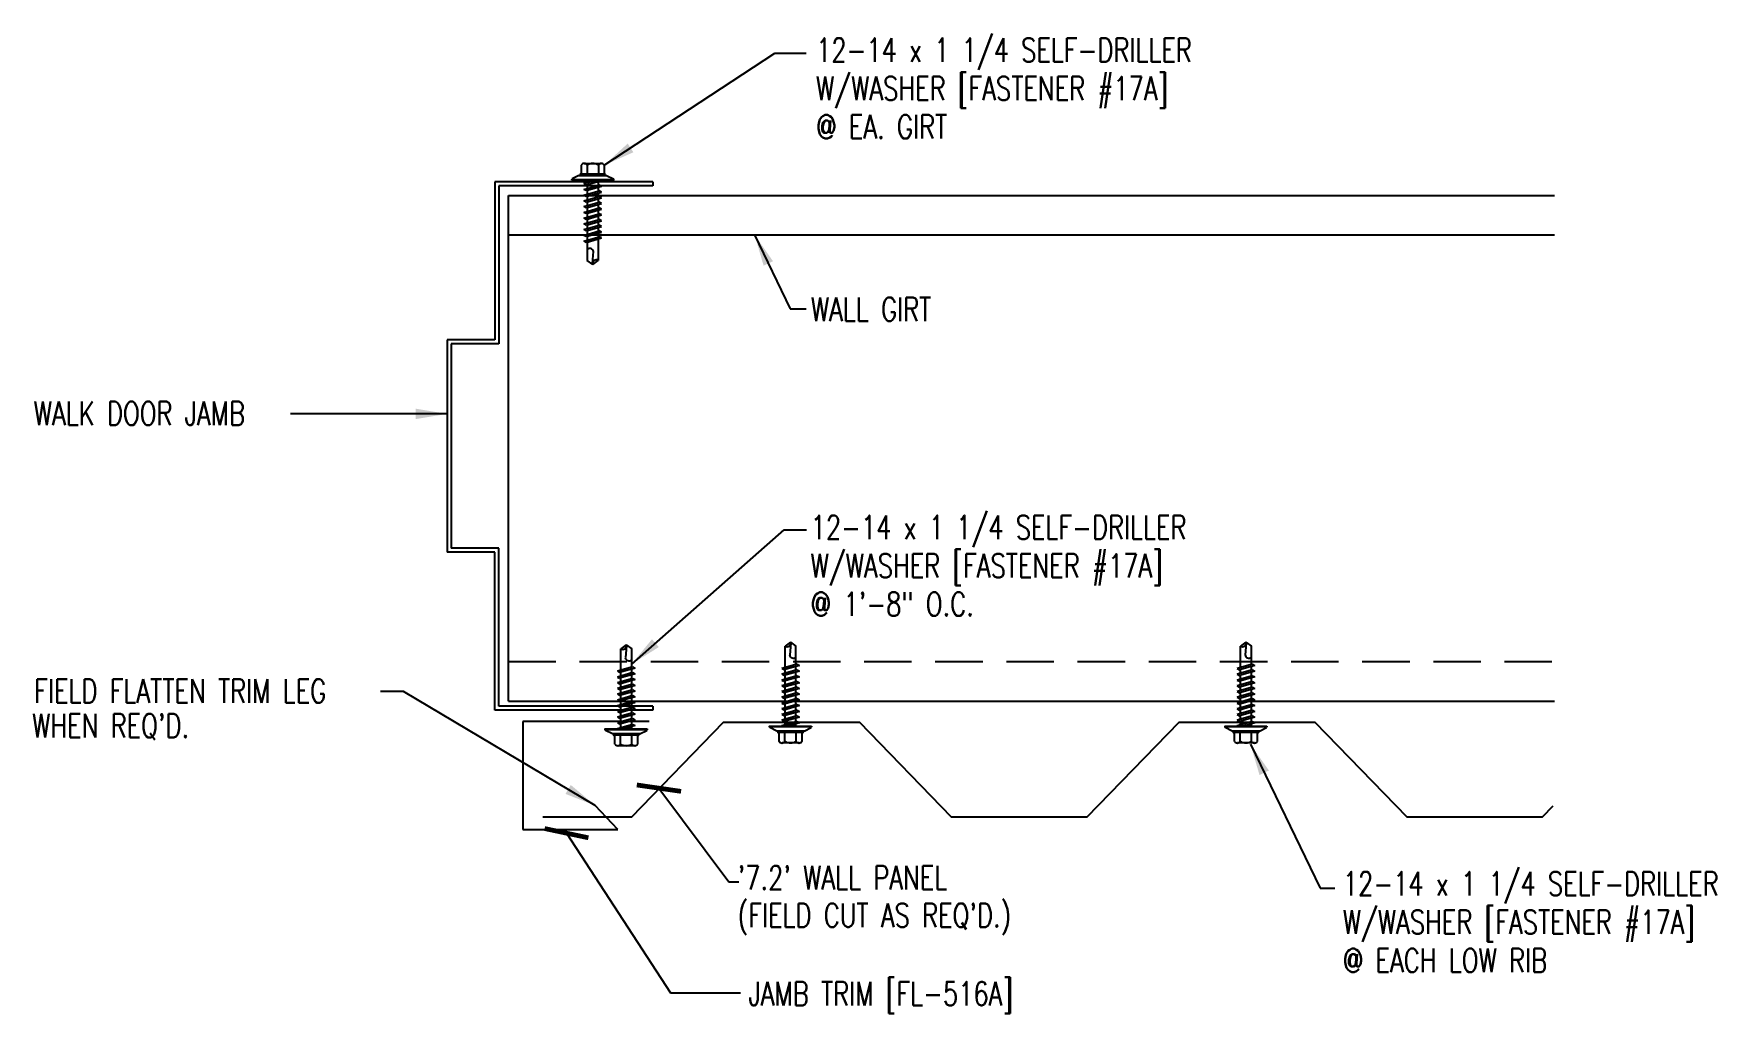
# Model space of a CAD drawing. Extents: x 34.2 to 60.8, y 28.6 to 44.1.
import ezdxf

# ---------------------------------------------------------------- set-up
doc = ezdxf.new("R2010")
doc.units = 0
doc.header["$LTSCALE"] = 4
doc.header["$MEASUREMENT"] = 0
doc.linetypes.add('DASH2', pattern=[0.1875, 0.125, -0.0625])
doc.layers.get('0').update_dxf_attribs({"linetype": 'CONTINUOUS'})
for name, color, linetype in [('DIM', 2, 'CONTINUOUS'), ('FASTENER', 9, 'CONTINUOUS'), ('PANEL-S', 11, 'CONTINUOUS'), ('PURLIN', 10, 'CONTINUOUS'), ('TEXT', 2, 'CONTINUOUS'), ('TRIM', 6, 'CONTINUOUS')]:
    doc.layers.add(name, color=color, linetype=linetype)
doc.styles.add('TEXT', font='SIMPLEX.shx', dxfattribs={"width": 0.75, "height": 0.375})
doc.styles.add('TEXT1', font='ROMANS.shx', dxfattribs={"width": 0.75, "height": 0.375})
doc.dimstyles.new('DETAIL$7', dxfattribs={"dimscale": 4, "dimtxt": 0.375, "dimasz": 0.125, "dimexe": 0.0625, "dimexo": 0.0625, "dimgap": 0.0625, "dimtad": 1, "dimdec": 4, "dimzin": 3, "dimdsep": 46, "dimlunit": 4, "dimtxsty": 'TEXT', "dimblk": 'ARCHTICK', "dimcen": 0.0625, "dimclrd": 7, "dimclre": 7, "dimclrt": 2, "dimadec": 0, "dimazin": 0, "dimtfac": 0.6, "dimtdec": 4, "dimtmove": 0, "dimatfit": 3, "dimfxl": 1, "dimfrac": 2, "dimtolj": 1, "dimtzin": 0, "dimarcsym": 0})
doc.dimstyles.new('PLAN$7', dxfattribs={"dimscale": 4, "dimtxt": 0.09375, "dimasz": 0.125, "dimexe": 0.0625, "dimexo": 0.125, "dimgap": 0.0625, "dimtad": 1, "dimdec": 4, "dimzin": 3, "dimdsep": 46, "dimlunit": 4, "dimtxsty": 'TEXT1', "dimblk": 'ARCHTICK', "dimcen": 0.0625, "dimclrd": 7, "dimclre": 7, "dimclrt": 256, "dimadec": 3, "dimazin": 0, "dimtfac": 0.666667, "dimtdec": 4, "dimtmove": 0, "dimatfit": 2, "dimldrblk": 'ARCHTICK', "dimfxl": 1, "dimtvp": 1, "dimfrac": 2, "dimtolj": 1, "dimtzin": 3, "dimarcsym": 0})

# ---------------------------------------------------------------- blocks, each defined once
blk = doc.blocks.new('_ArchTick')
at = {"color": 0, "const_width": 0.15}
blk.add_lwpolyline([(-0.5, -0.5), (0.5, 0.5)], dxfattribs=at)
blk = doc.blocks.new('sd12')
at = {"layer": 'FASTENER'}
for p, q in [((-0.181, 0.276), (-0.181, 0.137)), ((-0.135, 0.302), (0.135, 0.302)), ((-0.089, 0.276), (-0.089, 0.137)), ((0.089, 0.276), (0.089, 0.137)), ((0.181, 0.276), (0.181, 0.137)), ((-0.217, 0.114), (-0.326, 0.059)), ((-0.326, 0.059), (-0.326, 0.049)), ((-0.326, 0.049), (0.326, 0.049)), ((-0.217, 0.114), (0.217, 0.114)), ((-0.193, 0.137), (0.193, 0.137)), ((-0.193, 0.119), (0.193, 0.119)), ((-0.181, 0.137), (0.181, 0.137)), ((-0.139, -0.016), (0.046, 0.037)), ((-0.104, -0.036), (0.139, 0.033)), ((-0.086, 0.037), (0.086, 0.037)), ((-0.086, 0.037), (-0.086, -0.001)), ((0.086, 0.037), (0.133, 0.037)), ((0.086, 0.018), (0.086, -0.042)), ((0.139, 0.033), (0.133, 0.037)), ((0.217, 0.114), (0.326, 0.059)), ((0.326, 0.059), (0.326, 0.049)), ((-0.104, -0.036), (-0.139, -0.016)), ((-0.139, -0.107), (0.104, -0.038)), ((-0.104, -0.127), (-0.139, -0.107)), ((-0.139, -0.198), (0.104, -0.128)), ((-0.104, -0.218), (-0.139, -0.198)), ((-0.139, -0.289), (0.104, -0.219)), ((-0.104, -0.127), (0.139, -0.058)), ((-0.104, -0.218), (0.139, -0.149)), ((-0.104, -0.309), (0.139, -0.239)), ((-0.086, -0.031), (-0.086, -0.092)), ((-0.086, -0.122), (-0.086, -0.183)), ((-0.086, -0.213), (-0.086, -0.274)), ((0.086, -0.073), (0.086, -0.133)), ((0.086, -0.164), (0.086, -0.224)), ((0.086, -0.255), (0.086, -0.315)), ((0.139, -0.058), (0.104, -0.038)), ((0.139, -0.149), (0.104, -0.128)), ((0.139, -0.239), (0.104, -0.219)), ((-0.104, -0.309), (-0.139, -0.289)), ((-0.139, -0.38), (0.104, -0.31)), ((-0.104, -0.4), (-0.139, -0.38)), ((-0.139, -0.47), (0.104, -0.401)), ((-0.104, -0.491), (-0.139, -0.47)), ((-0.139, -0.561), (0.104, -0.492)), ((-0.104, -0.4), (0.139, -0.33)), ((-0.104, -0.491), (0.139, -0.421)), ((-0.104, -0.581), (0.139, -0.512)), ((-0.086, -0.304), (-0.086, -0.364)), ((-0.086, -0.395), (-0.086, -0.455)), ((-0.086, -0.486), (-0.086, -0.546)), ((0.086, -0.345), (0.086, -0.406)), ((0.086, -0.436), (0.086, -0.497)), ((0.086, -0.527), (0.086, -0.588)), ((0.139, -0.33), (0.104, -0.31)), ((0.139, -0.421), (0.104, -0.401)), ((0.139, -0.512), (0.104, -0.492)), ((-0.104, -0.581), (-0.139, -0.561)), ((-0.139, -0.652), (0.104, -0.583)), ((-0.104, -0.672), (-0.139, -0.652)), ((-0.139, -0.743), (0.104, -0.674)), ((-0.104, -0.763), (-0.139, -0.743)), ((-0.139, -0.834), (0.104, -0.765)), ((-0.104, -0.672), (0.139, -0.603)), ((-0.104, -0.763), (0.139, -0.694)), ((-0.104, -0.854), (0.139, -0.785)), ((-0.086, -0.577), (-0.086, -0.637)), ((-0.086, -0.667), (-0.086, -0.728)), ((-0.086, -0.758), (-0.086, -0.819)), ((0.086, -0.618), (0.086, -0.679)), ((0.086, -0.709), (0.086, -0.77)), ((0.139, -0.603), (0.104, -0.583)), ((0.139, -0.694), (0.104, -0.674)), ((0.139, -0.785), (0.104, -0.765)), ((-0.104, -0.854), (-0.139, -0.834)), ((-0.139, -0.925), (0.104, -0.856)), ((-0.104, -0.945), (-0.139, -0.925)), ((-0.104, -0.945), (0.139, -0.876)), ((-0.086, -0.849), (-0.086, -0.91)), ((-0.086, -0.94), (-0.086, -1.232)), ((0.086, -0.8), (0.086, -0.861)), ((0.086, -0.891), (0.086, -1.232)), ((0.139, -0.876), (0.104, -0.856)), ((0, -1.293), (-0.086, -1.232)), ((-0.002, -1.277), (0.014, -1.091)), ((0, -1.293), (0.086, -1.232))]:
    blk.add_line(p, q, dxfattribs=at)
blk.add_lwpolyline([(-0.331, 0.037), (-0.331, 0.049), (0.331, 0.049), (0.331, 0.037)], close=True, dxfattribs=at)
for centre, radius, start, end in [((-0.135, 0.25), 0.0527, 29.8754, 150.1246), ((0, 0.138), 0.164, 56.9974, 123.0026), ((0.135, 0.25), 0.0527, 29.8754, 150.1246), ((-0.193, 0.128), 0.00894, 90, 270), ((0.193, 0.128), 0.00894, 270, 90), ((-0.046, -1.102), 0.0615, 11.1445, 130.906), ((0.054, -1.278), 0.0563, 55.4585, 194.8454)]:
    blk.add_arc(centre, radius, start, end, dxfattribs=at)
blk = doc.blocks.new('FD-F17A')
at = {"layer": 'TEXT', "style": 'TEXT1', "width": 0.75}
for s, p in [('12-14 x 1 1/4 SELF-DRILLER', (0.0047, -0.0408)), ('W/WASHER [FASTENER #17A]', (0.0047, -0.1926))]:
    blk.add_text(s, height=0.09375, dxfattribs=at).set_placement(p)
blk.add_attdef('(QUANTITY)', (0.0047, -0.3444), '', height=0.0938, dxfattribs=at)

msp = doc.modelspace()

# ---------------------------------------------------------------- linework, layer by layer
at = {"layer": 'PANEL-S'}
msp.add_lwpolyline([(42.206, 31.669), (43.611, 31.669), (45.065, 33.169), (47.211, 33.169), (48.665, 31.669), (50.811, 31.669), (52.265, 33.169), (54.411, 33.169), (55.865, 31.669), (58.011, 31.669), (58.181, 31.845)], dxfattribs=at)
at = {"layer": 'PURLIN'}
for p, q in [((43.946, 41.715), (41.446, 41.715)), ((41.446, 41.715), (41.446, 39.215)), ((43.946, 41.653), (41.509, 41.653)), ((41.509, 41.653), (41.509, 39.153)), ((43.946, 41.715), (43.946, 41.653)), ((41.662, 41.502), (58.202, 41.502)), ((41.662, 33.502), (41.662, 41.502)), ((41.662, 40.877), (58.202, 40.877)), ((41.446, 39.215), (40.696, 39.215)), ((40.696, 39.215), (40.696, 35.856)), ((41.509, 39.153), (40.759, 39.153)), ((40.759, 39.153), (40.759, 35.919)), ((41.509, 35.919), (40.759, 35.919)), ((41.509, 33.419), (41.509, 35.919)), ((41.446, 35.856), (40.696, 35.856)), ((41.446, 33.356), (41.446, 35.856)), ((43.946, 33.356), (41.446, 33.356)), ((43.946, 33.419), (41.509, 33.419)), ((41.662, 33.502), (58.202, 33.502)), ((43.946, 33.419), (43.946, 33.356))]:
    msp.add_line(p, q, dxfattribs=at)
at = {"layer": 'PURLIN', "linetype": 'DASH2', "ltscale": 1.5}
msp.add_line((41.662, 34.127), (58.202, 34.127), dxfattribs=at)
at = {"layer": 'TRIM'}
for p, q in [((41.89, 33.18), (41.89, 31.469)), ((43.89, 33.18), (41.89, 33.18)), ((43.39, 31.469), (43.036, 31.847)), ((41.89, 31.469), (43.39, 31.469))]:
    msp.add_line(p, q, dxfattribs=at)

# ---------------------------------------------------------------- block references
at = {"layer": 'FASTENER'}
msp.add_blockref('sd12', (42.995, 41.704), dxfattribs=at)
at = {"layer": 'FASTENER', "rotation": 180}
for p in [(43.525, 33.097), (46.123, 33.14), (53.323, 33.14)]:
    msp.add_blockref('sd12', p, dxfattribs=at)
at = {"layer": 'TEXT', "xscale": 4, "yscale": 4, "zscale": 4}
for p, values in [((46.508, 43.778), {'(QUANTITY)': '@ EA. GIRT'}), ((46.422, 36.226), {'(QUANTITY)': '@ 1\'-8" O.C.'}), ((54.836, 30.588), {'(QUANTITY)': '@ EACH LOW RIB'})]:
    msp.add_blockref('FD-F17A', p, dxfattribs=at).add_auto_attribs(values)

# ---------------------------------------------------------------- texts
at = {"layer": 'TEXT', "style": 'TEXT1', "width": 0.75}
for s, p in [('WALL GIRT', (46.445, 39.514)), ('WALK DOOR JAMB', (34.158, 37.864)), ('FIELD FLATTEN TRIM LEG', (34.165, 33.473)), ("WHEN REQ'D.", (34.132, 32.924)), ("'7.2' WALL PANEL", (45.286, 30.519)), ("(FIELD CUT AS REQ'D.)", (45.286, 29.925)), ('JAMB TRIM [FL-516A]', (45.459, 28.685))]:
    msp.add_text(s, height=0.375, dxfattribs=at).set_placement(p)

# ---------------------------------------------------------------- leaders
at = {"layer": 'DIM'}
msp.add_leader([(42.581, 31.411), (44.226, 28.884), (45.33, 28.884)], dimstyle='PLAN$7', dxfattribs=at)
at = {"layer": 'TEXT'}
for points, dimstyle in [([(43.175, 41.979), (45.875, 43.75), (46.371, 43.75)], 'DETAIL$7'), ([(45.555, 40.877), (46.115, 39.708), (46.371, 39.708)], 'DETAIL$7'), ([(40.696, 38.045), (39.477, 38.045), (38.216, 38.045)], 'DETAIL$7'), ([(43.611, 34.087), (46.024, 36.211), (46.374, 36.211)], 'DETAIL$7'), ([(43.036, 31.847), (40.002, 33.655), (39.639, 33.655)], 'DETAIL$7'), ([(53.394, 32.817), (54.497, 30.54), (54.726, 30.54)], 'DETAIL$7'), ([(44.042, 32.123), (45.149, 30.641), (45.303, 30.641)], 'PLAN$7')]:
    msp.add_leader(points, dimstyle=dimstyle, dxfattribs=at)

doc.saveas('drawing.dxf')
